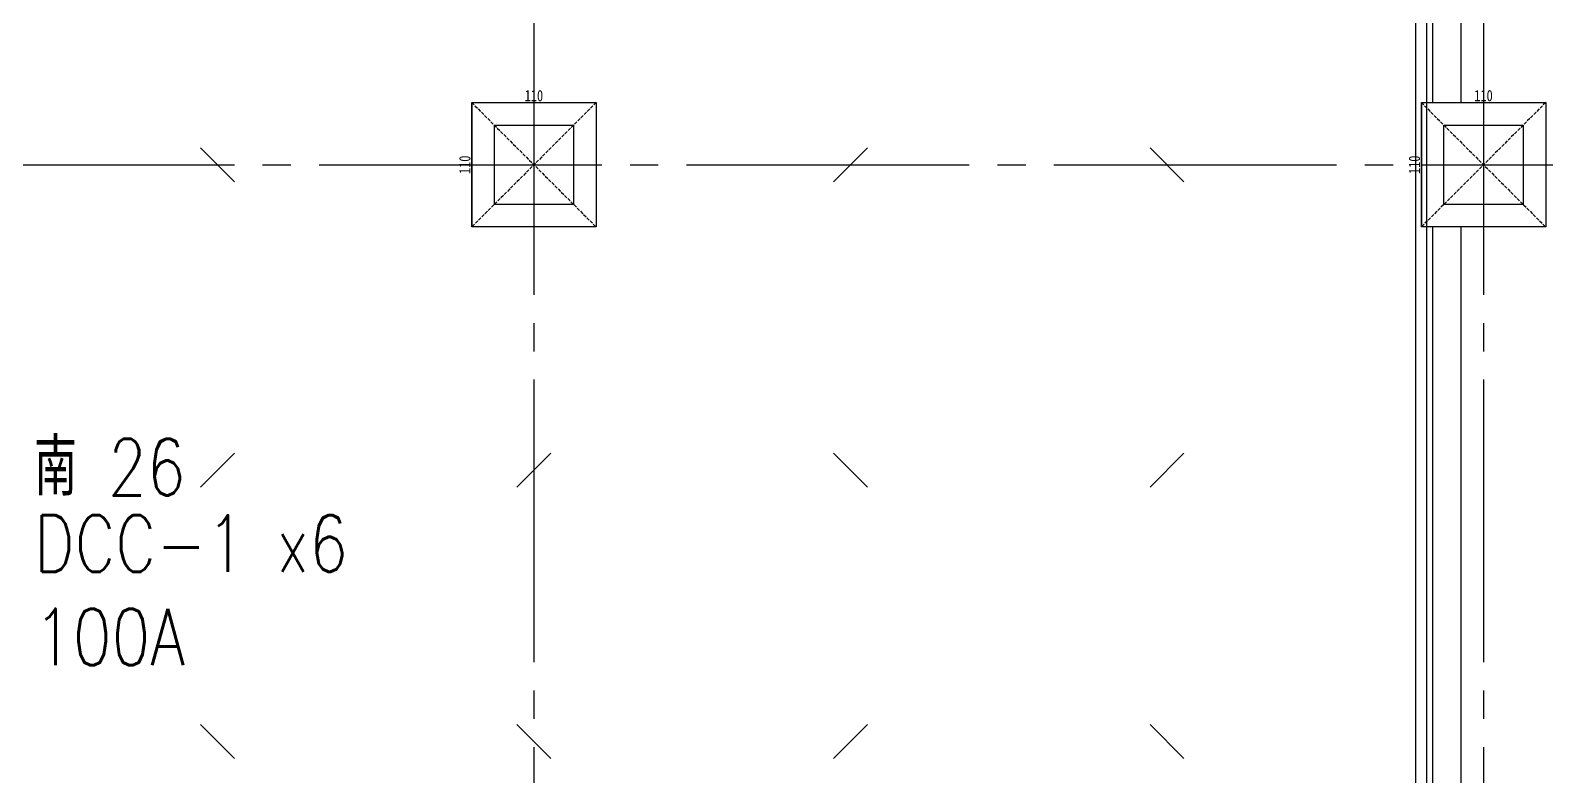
# Model space of a CAD drawing. Extents: x -3080 to 28500, y -1326 to 31609.
# Drawn here: x 23075 to 24415, y 2460 to 3119 of the extents above; entities that cross this region are included whole.
import ezdxf
from ezdxf.enums import TextEntityAlignment as Align

# ---------------------------------------------------------------- set-up
doc = ezdxf.new("R2010")
doc.units = 0
doc.header["$LTSCALE"] = 100
doc.linetypes.add('X-S-FAB-L05$0$COL-CEN-LIN', pattern=[3.25, 2.5, -0.25, 0.25, -0.25])
doc.linetypes.add('X-S-FAB-L05$0$HIDDEN', pattern=[0.4, 0.3, -0.1])
for name, color, linetype in [('0-xref', 8, 'Continuous'), ('188K-SM-03-F05-ARCH-PA-Y2257103$0$K-岩棉 2hr 3.5-非抗', 53, 'Continuous'), ('188K-SM-03-F05-MECH-DCC-Y2257103$0$00_閥站分組', 1, 'Continuous'), ('188K-SM-07-F10-MECH-CR PIPE-Y2257103$0$00_閥站分組', 1, 'Continuous'), ('X-S-FAB-L05$0$BEAM', 8, 'Continuous'), ('X-S-FAB-L05$0$BLOCK', 8, 'Continuous'), ('X-S-FAB-L05$0$CCL', 8, 'X-S-FAB-L05$0$COL-CEN-LIN'), ('X-S-FAB-L05$0$COL', 8, 'Continuous'), ('X-S-FAB-L05$0$COL-S', 8, 'Continuous'), ('X-S-FAB-L05$0$S-鋼柱', 8, 'Continuous'), ('X-S-FAB-L05$0$WALL-RC', 8, 'Continuous')]:
    doc.layers.add(name, color=color, linetype=linetype)
doc.layers.add('X-S-FAB-L05$0$XREF', color=8, linetype='Continuous', lineweight=0)
doc.styles.add('188K-SM-03-F05-MECH-DCC-Y2257103$0$XFM1Q20-200k$0$12P7-XCM2P10$0$AA-TXT', font='simplex.shx', dxfattribs={"bigfont": 'china.shx'})
doc.styles.add('188K-SM-07-F10-MECH-CR PIPE-Y2257103$0$XFM1Q20-200k$0$12P7-XCM2P10$0$AA-TXT', font='simplex.shx', dxfattribs={"bigfont": 'china.shx'})
doc.styles.add('X-S-FAB-L05$0$DIM', font='', dxfattribs={"width": 0.8})
doc.styles.get('X-S-FAB-L05$0$DIM').set_extended_font_data('MingLiU')
doc.dimstyles.new('X-S-FAB-L05$0$JJP_005_defpoint', dxfattribs={"dimtxt": 20, "dimasz": 0.5, "dimexe": 0.5, "dimexo": 0.5, "dimgap": 0.5, "dimtad": 1, "dimdsep": 46, "dimtxsty": 'X-S-FAB-L05$0$DIM', "dimblk": 'X-S-FAB-L05$0$_None', "dimcen": 10, "dimclrd": 256, "dimclre": 256, "dimclrt": 256, "dimadec": 0, "dimazin": 0, "dimtfac": 1, "dimtix": 1, "dimtmove": 2, "dimatfit": 3, "dimldrblk": 'X-S-FAB-L05$0$_None', "dimfxl": 0.5, "dimtolj": 1, "dimtzin": 0, "dimarcsym": 0})

# ---------------------------------------------------------------- blocks, each defined once
blk = doc.blocks.new('*D174')
at = {"layer": 'DefPoints', "lineweight": -2, "transparency": 16777216}
blk.add_line((0, 0), (110, 0), dxfattribs=at)
at = {"layer": 'DefPoints', "color": 0, "transparency": 16777216}
for p in [(0, 0), (110, 0), (110, 0)]:
    blk.add_point(p, dxfattribs=at)
at = {"layer": 'DefPoints', "transparency": 16777216, "insert": (55, 6.1), "char_height": 10, "attachment_point": 5, "style": 'X-S-FAB-L05$0$DIM'}
blk.add_mtext('\\A1;110', dxfattribs=at)
blk = doc.blocks.new('X-S-FAB-L05$0$_None')
blk = doc.blocks.new('*D175')
at = {"layer": 'DefPoints', "lineweight": -2, "transparency": 16777216}
blk.add_line((0, 0), (0, -110), dxfattribs=at)
at = {"layer": 'DefPoints', "color": 0, "transparency": 16777216}
for p in [(0, 0), (0, -110), (0, -110)]:
    blk.add_point(p, dxfattribs=at)
at = {"layer": 'DefPoints', "transparency": 16777216, "insert": (-6.1, -55), "char_height": 10, "attachment_point": 5, "rotation": 90, "style": 'X-S-FAB-L05$0$DIM'}
blk.add_mtext('\\A1;110', dxfattribs=at)
blk = doc.blocks.new('X-S-FAB-L05$0$SC1')
at = {"layer": 'DefPoints'}
blk.add_line((27925, 8342.1), (27955, 8312.1), dxfattribs=at)
blk = doc.blocks.new('X-S-FAB-L05$0$VC(C)')
at = {"layer": 'X-S-FAB-L05$0$S-鋼柱'}
for p in [(-4700, -5327.1), (-3860, -5327.1), (-4140, -5597.1), (-4700, -5837.1), (-4420, -5837.1), (-3860, -5837.1)]:
    blk.add_blockref('X-S-FAB-L05$0$SC1', p, dxfattribs=at)
at = {"layer": 'X-S-FAB-L05$0$S-鋼柱', "rotation": 90}
for p in [(32127.1, -24940), (31567.1, -25210), (31847.1, -25210), (32407.1, -25210), (32127.1, -25450)]:
    blk.add_blockref('X-S-FAB-L05$0$SC1', p, dxfattribs=at)
blk = doc.blocks.new('188K-SM-03-F05-ARCH-PA-Y2257103')
at = {"layer": '188K-SM-03-F05-ARCH-PA-Y2257103$0$K-岩棉 2hr 3.5-非抗'}
for p, q in [((24300, 1880, 0), (24300, 3722.5, 0)), ((24310, 1880), (24310, 3722.5, 0))]:
    blk.add_line(p, q, dxfattribs=at)
blk = doc.blocks.new('188K-SM-03-F05-MECH-DCC-Y2257103')
at = {"layer": '188K-SM-03-F05-MECH-DCC-Y2257103$0$00_閥站分組', "style": '188K-SM-03-F05-MECH-DCC-Y2257103$0$XFM1Q20-200k$0$12P7-XCM2P10$0$AA-TXT', "width": 0.8}
for s, p in [('南 26', (23077.8, 2732.5)), ('DCC-1 x6', (23077.8, 2665)), ('100A', (23077.8, 2582.3))]:
    blk.add_text(s, height=50, dxfattribs=at).set_placement(p, align=Align.MIDDLE_LEFT)
blk = doc.blocks.new('188K-SM-07-F10-MECH-CR PIPE-Y2257103')
at = {"layer": '188K-SM-07-F10-MECH-CR PIPE-Y2257103$0$00_閥站分組', "style": '188K-SM-07-F10-MECH-CR PIPE-Y2257103$0$XFM1Q20-200k$0$12P7-XCM2P10$0$AA-TXT', "width": 0.8}
for s, p in [('南 26', (23077.824, 2732.466)), ('DCC-1 x6', (23077.824, 2664.965)), ('100A', (23077.824, 2582.322))]:
    blk.add_text(s, height=50, dxfattribs=at).set_placement(p, align=Align.MIDDLE_LEFT)
blk = doc.blocks.new('*U59')
at = {"layer": 'DefPoints', "linetype": 'X-S-FAB-L05$0$HIDDEN', "ltscale": 0.1}
for p, q in [((110, 0), (0, -110)), ((0, 0), (110, -110))]:
    blk.add_line(p, q, dxfattribs=at)
at = {"layer": 'X-S-FAB-L05$0$COL', "ltscale": 0.1}
blk.add_lwpolyline([(0, 0), (110, 0), (110, -110), (0, -110)], close=True, dxfattribs=at)
at = {"layer": 'DefPoints'}
dim = blk.add_linear_dim(base=(0, -110), p1=(0, 0), p2=(0, -110), angle=90, dimstyle='X-S-FAB-L05$0$JJP_005_defpoint', override={"dimtxt": 10}, dxfattribs=at)
dim.commit()
dim.dimension.update_dxf_attribs({"geometry": '*D175', "text_midpoint": (-6.067, -55)})
dim = blk.add_linear_dim(base=(110, 0), p1=(0, 0), p2=(110, 0), dimstyle='X-S-FAB-L05$0$JJP_005_defpoint', override={"dimtxt": 10}, dxfattribs=at)
dim.commit()
dim.dimension.update_dxf_attribs({"geometry": '*D174', "text_midpoint": (55, 6.067)})
blk = doc.blocks.new('X-S-FAB-L05$0$FAB2-L05')
at = {"layer": 'X-S-FAB-L05$0$CCL'}
for p, q in [((-2640, 11005), (-2640, 0)), ((-1800, 11005), (-1800, 0)), ((-26880, 3720), (1210, 3720))]:
    blk.add_line(p, q, dxfattribs=at)
at = {"layer": 'X-S-FAB-L05$0$COL-S'}
for points in [[(-2675, 3755), (-2605, 3755), (-2605, 3685), (-2675, 3685)], [(-1835, 3755), (-1765, 3755), (-1765, 3685), (-1835, 3685)]]:
    blk.add_lwpolyline(points, close=True, dxfattribs=at)
at = {"layer": 'X-S-FAB-L05$0$BEAM'}
for p in [(-2695, 3775), (-1855, 3775)]:
    blk.add_blockref('*U59', p, dxfattribs=at)
blk = doc.blocks.new('X-S-FAB-L05')
at = {"layer": 'X-S-FAB-L05$0$COL-S'}
for points in [[(23485, 3035), (23555, 3035), (23555, 2965), (23485, 2965)], [(24325, 3035), (24395, 3035), (24395, 2965), (24325, 2965)]]:
    blk.add_lwpolyline(points, close=True, dxfattribs=at)
at = {"layer": 'X-S-FAB-L05$0$WALL-RC'}
for p, q in [((24315, 3722.5), (24315, 3055)), ((24340, 3722.5), (24340, 3055)), ((24315, 2945), (24315, 1555)), ((24340, 2945), (24340, 1555))]:
    blk.add_line(p, q, dxfattribs=at)
at = {"layer": 'X-S-FAB-L05$0$BEAM'}
for p in [(23465, 3055), (24305, 3055)]:
    blk.add_blockref('*U59', p, dxfattribs=at)
at = {"layer": 'X-S-FAB-L05$0$BLOCK'}
blk.add_blockref('X-S-FAB-L05$0$FAB2-L05', (26160, -720), dxfattribs=at)
at = {"layer": 'X-S-FAB-L05$0$XREF'}
blk.add_blockref('X-S-FAB-L05$0$VC(C)', (0, 0), dxfattribs=at)

msp = doc.modelspace()

# ---------------------------------------------------------------- block references
at = {"layer": '0-xref'}
for name in ['X-S-FAB-L05', '188K-SM-03-F05-MECH-DCC-Y2257103', '188K-SM-03-F05-ARCH-PA-Y2257103']:
    msp.add_blockref(name, (0, 0), dxfattribs=at)

# ---------------------------------------------------------------- next in the draw order: block references
msp.add_blockref('188K-SM-07-F10-MECH-CR PIPE-Y2257103', (0, 0), dxfattribs=at)

doc.saveas('drawing.dxf')
